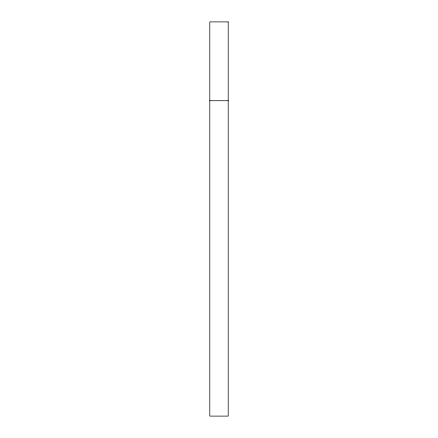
<?xml version="1.0" encoding="UTF-8"?>
<svg xmlns="http://www.w3.org/2000/svg" width="438" height="438" viewBox="0 0 438 438"><rect width="100%" height="100%" fill="white"/><g stroke="black" fill="none" stroke-linecap="round" stroke-linejoin="round"><path stroke-width="0.66" d="M209.802 100.74L228.198 100.74M228.198 21.9L209.802 21.9L209.802 416.1L228.198 416.1L228.198 21.9"/></g></svg>
